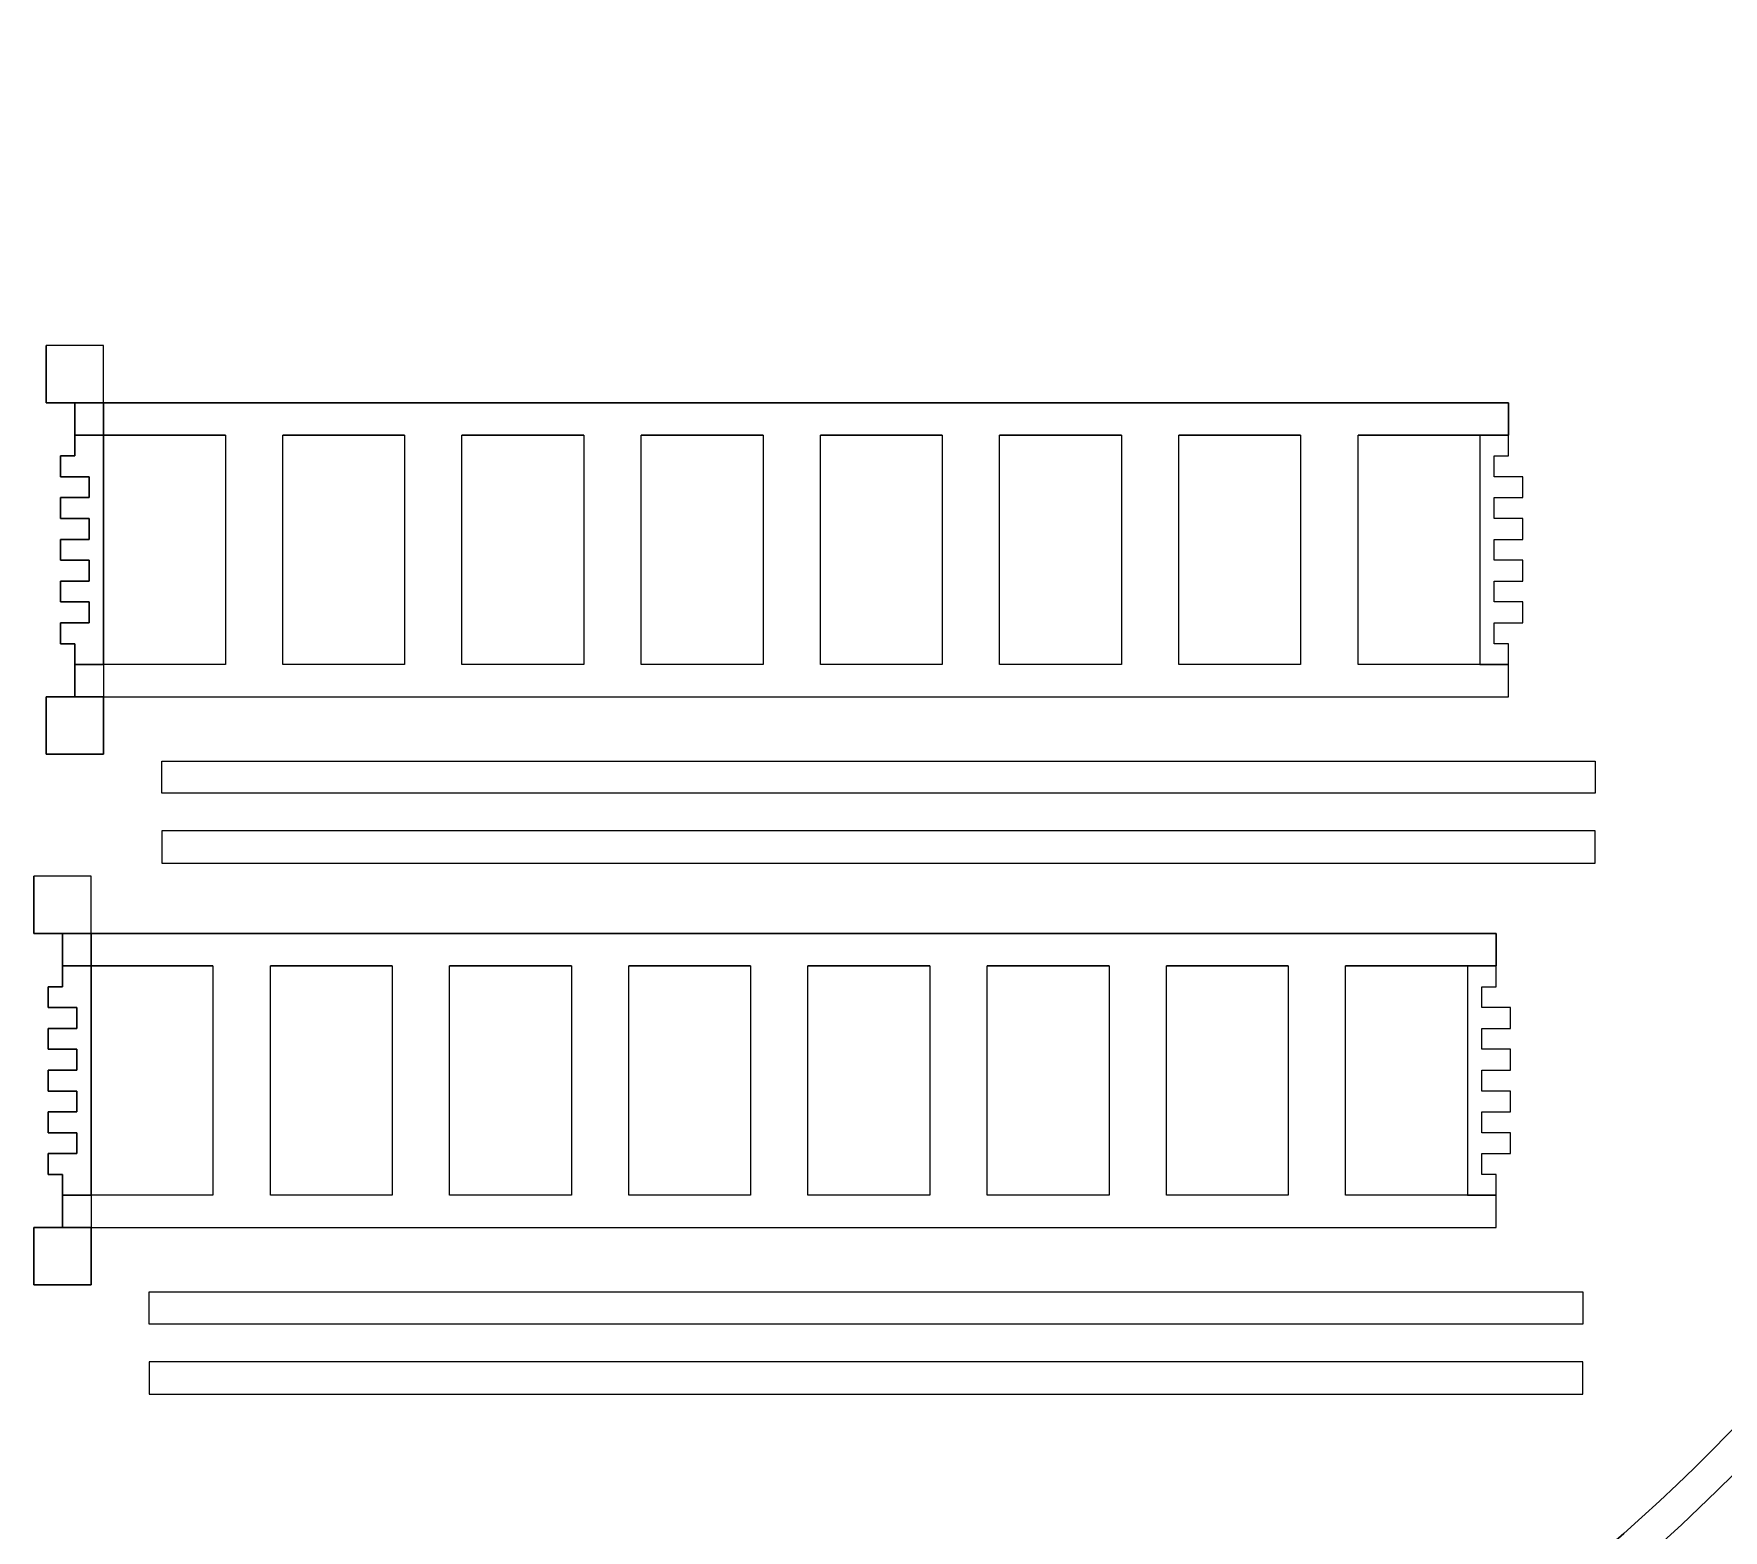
# Model space of a CAD drawing. Header units: millimetres. Extents: x 32 to 618, y 131 to 681.
# Drawn here: x 31.9 to 267.6, y 472.8 to 681.5 of the extents above; entities that cross this region are included whole.
import ezdxf

# ---------------------------------------------------------------- set-up
doc = ezdxf.new("R2010")
doc.units = ezdxf.units.MM
doc.layers.add('TechDraw', color=7, linetype='CONTINUOUS')

msp = doc.modelspace()

# ---------------------------------------------------------------- linework, layer by layer
at = {"layer": 'TechDraw', "color": 7}
for points in [[(41.6212, 589.035), (237.6212, 589.035), (237.6212, 593.535), (237.6212, 596.4441), (235.6212, 596.4441), (235.6212, 599.3532), (237.6212, 599.3532), (239.6212, 599.3532), (239.6212, 602.26227), (237.6212, 602.26227), (235.6212, 602.26227), (235.6212, 605.17136), (237.6212, 605.17136), (239.6212, 605.17136), (239.6212, 608.08045), (237.6212, 608.08045), (235.6212, 608.08045), (235.6212, 610.98955), (237.6212, 610.98955), (239.6212, 610.98955), (239.6212, 613.89864), (237.6212, 613.89864), (235.6212, 613.89864), (235.6212, 616.80773), (237.6212, 616.80773), (239.6212, 616.80773), (239.6212, 619.7168), (237.6212, 619.7168), (235.6212, 619.7168), (235.6212, 622.6259), (237.6212, 622.6259), (237.6212, 625.535), (237.6212, 630.035), (41.6212, 630.035), (41.6212, 638.035), (33.6212, 638.035), (33.6212, 630.035), (37.6212, 630.035), (37.6212, 625.535), (37.6212, 622.6259), (35.6212, 622.6259), (35.6212, 619.7168), (37.6212, 619.7168), (39.6212, 619.7168), (39.6212, 616.80773), (37.6212, 616.80773), (35.6212, 616.80773), (35.6212, 613.89864), (37.6212, 613.89864), (39.6212, 613.89864), (39.6212, 610.98955), (37.6212, 610.98955), (35.6212, 610.98955), (35.6212, 608.08045), (37.6212, 608.08045), (39.6212, 608.08045), (39.6212, 605.17136), (37.6212, 605.17136), (35.6212, 605.17136), (35.6212, 602.26227), (37.6212, 602.26227), (39.6212, 602.26227), (39.6212, 599.3532), (37.6212, 599.3532), (35.6212, 599.3532), (35.6212, 596.4441), (37.6212, 596.4441), (37.6212, 593.535), (37.6212, 589.035), (33.6212, 589.035), (33.6212, 581.035), (41.6212, 581.035)], [(37.6212, 630.035), (41.6212, 630.035), (41.6212, 638.035), (33.6212, 638.035), (33.6212, 630.035)], [(41.6212, 625.535), (41.6212, 630.035), (37.6212, 630.035), (37.6212, 625.535)], [(58.6212, 625.535), (58.6212, 593.535), (41.6212, 593.535), (41.6212, 589.035), (237.6212, 589.035), (237.6212, 593.535), (233.6212, 593.535), (216.6212, 593.535), (216.6212, 625.535), (233.6212, 625.535), (237.6212, 625.535), (237.6212, 630.035), (41.6212, 630.035), (41.6212, 625.535)], [(41.6212, 625.535), (41.6212, 593.535), (37.6212, 593.535), (37.6212, 596.4441), (35.6212, 596.4441), (35.6212, 599.3532), (37.6212, 599.3532), (39.6212, 599.3532), (39.6212, 602.26227), (37.6212, 602.26227), (35.6212, 602.26227), (35.6212, 605.17136), (37.6212, 605.17136), (39.6212, 605.17136), (39.6212, 608.08045), (37.6212, 608.08045), (35.6212, 608.08045), (35.6212, 610.98955), (37.6212, 610.98955), (39.6212, 610.98955), (39.6212, 613.89864), (37.6212, 613.89864), (35.6212, 613.89864), (35.6212, 616.80773), (37.6212, 616.80773), (39.6212, 616.80773), (39.6212, 619.7168), (37.6212, 619.7168), (35.6212, 619.7168), (35.6212, 622.6259), (37.6212, 622.6259), (37.6212, 625.535)], [(58.6212, 625.535), (58.6212, 593.535), (41.6212, 593.535), (41.6212, 625.535)], [(83.6212, 625.535), (83.6212, 593.535), (66.6212, 593.535), (66.6212, 625.535)], [(108.6212, 625.535), (108.6212, 593.535), (91.6212, 593.535), (91.6212, 625.535)], [(133.6212, 625.535), (133.6212, 593.535), (116.6212, 593.535), (116.6212, 625.535)], [(158.6212, 625.535), (158.6212, 593.535), (141.6212, 593.535), (141.6212, 625.535)], [(183.6212, 625.535), (183.6212, 593.535), (166.6212, 593.535), (166.6212, 625.535)], [(208.6212, 625.535), (208.6212, 593.535), (191.6212, 593.535), (191.6212, 625.535)], [(233.6212, 625.535), (233.6212, 593.535), (216.6212, 593.535), (216.6212, 625.535)], [(239.6212, 599.3532), (239.6212, 602.26227), (237.6212, 602.26227), (235.6212, 602.26227), (235.6212, 605.17136), (237.6212, 605.17136), (239.6212, 605.17136), (239.6212, 608.08045), (237.6212, 608.08045), (235.6212, 608.08045), (235.6212, 610.98955), (237.6212, 610.98955), (239.6212, 610.98955), (239.6212, 613.89864), (237.6212, 613.89864), (235.6212, 613.89864), (235.6212, 616.80773), (237.6212, 616.80773), (239.6212, 616.80773), (239.6212, 619.7168), (237.6212, 619.7168), (235.6212, 619.7168), (235.6212, 622.6259), (237.6212, 622.6259), (237.6212, 625.535), (233.6212, 625.535), (233.6212, 593.535), (237.6212, 593.535), (237.6212, 596.4441), (235.6212, 596.4441), (235.6212, 599.3532), (237.6212, 599.3532)], [(41.6212, 593.535), (41.6212, 589.035), (37.6212, 589.035), (37.6212, 593.535)], [(37.6212, 589.035), (41.6212, 589.035), (41.6212, 581.035), (33.6212, 581.035), (33.6212, 589.035)], [(249.7283, 580.078), (249.7283, 575.578), (49.7283, 575.578), (49.7283, 580.078)], [(249.7283, 565.824), (249.7283, 570.324), (49.7283, 570.324), (49.7283, 565.824)], [(39.8854, 515.014), (235.8854, 515.014), (235.8854, 519.514), (235.8854, 522.4231), (233.8854, 522.4231), (233.8854, 525.3322), (235.8854, 525.3322), (237.8854, 525.3322), (237.8854, 528.24127), (235.8854, 528.24127), (233.8854, 528.24127), (233.8854, 531.15036), (235.8854, 531.15036), (237.8854, 531.15036), (237.8854, 534.05945), (235.8854, 534.05945), (233.8854, 534.05945), (233.8854, 536.96855), (235.8854, 536.96855), (237.8854, 536.96855), (237.8854, 539.87764), (235.8854, 539.87764), (233.8854, 539.87764), (233.8854, 542.78673), (235.8854, 542.78673), (237.8854, 542.78673), (237.8854, 545.6958), (235.8854, 545.6958), (233.8854, 545.6958), (233.8854, 548.6049), (235.8854, 548.6049), (235.8854, 551.514), (235.8854, 556.014), (39.8854, 556.014), (39.8854, 564.014), (31.8854, 564.014), (31.8854, 556.014), (35.8854, 556.014), (35.8854, 551.514), (35.8854, 548.6049), (33.8854, 548.6049), (33.8854, 545.6958), (35.8854, 545.6958), (37.8854, 545.6958), (37.8854, 542.78673), (35.8854, 542.78673), (33.8854, 542.78673), (33.8854, 539.87764), (35.8854, 539.87764), (37.8854, 539.87764), (37.8854, 536.96855), (35.8854, 536.96855), (33.8854, 536.96855), (33.8854, 534.05945), (35.8854, 534.05945), (37.8854, 534.05945), (37.8854, 531.15036), (35.8854, 531.15036), (33.8854, 531.15036), (33.8854, 528.24127), (35.8854, 528.24127), (37.8854, 528.24127), (37.8854, 525.3322), (35.8854, 525.3322), (33.8854, 525.3322), (33.8854, 522.4231), (35.8854, 522.4231), (35.8854, 519.514), (35.8854, 515.014), (31.8854, 515.014), (31.8854, 507.014), (39.8854, 507.014)], [(35.8854, 556.014), (39.8854, 556.014), (39.8854, 564.014), (31.8854, 564.014), (31.8854, 556.014)], [(39.8854, 551.514), (39.8854, 556.014), (35.8854, 556.014), (35.8854, 551.514)], [(56.8854, 551.514), (56.8854, 519.514), (39.8854, 519.514), (39.8854, 515.014), (235.8854, 515.014), (235.8854, 519.514), (231.8854, 519.514), (214.8854, 519.514), (214.8854, 551.514), (231.8854, 551.514), (235.8854, 551.514), (235.8854, 556.014), (39.8854, 556.014), (39.8854, 551.514)], [(39.8854, 551.514), (39.8854, 519.514), (35.8854, 519.514), (35.8854, 522.4231), (33.8854, 522.4231), (33.8854, 525.3322), (35.8854, 525.3322), (37.8854, 525.3322), (37.8854, 528.24127), (35.8854, 528.24127), (33.8854, 528.24127), (33.8854, 531.15036), (35.8854, 531.15036), (37.8854, 531.15036), (37.8854, 534.05945), (35.8854, 534.05945), (33.8854, 534.05945), (33.8854, 536.96855), (35.8854, 536.96855), (37.8854, 536.96855), (37.8854, 539.87764), (35.8854, 539.87764), (33.8854, 539.87764), (33.8854, 542.78673), (35.8854, 542.78673), (37.8854, 542.78673), (37.8854, 545.6958), (35.8854, 545.6958), (33.8854, 545.6958), (33.8854, 548.6049), (35.8854, 548.6049), (35.8854, 551.514)], [(56.8854, 551.514), (56.8854, 519.514), (39.8854, 519.514), (39.8854, 551.514)], [(81.8854, 551.514), (81.8854, 519.514), (64.8854, 519.514), (64.8854, 551.514)], [(106.8854, 551.514), (106.8854, 519.514), (89.8854, 519.514), (89.8854, 551.514)], [(131.8854, 551.514), (131.8854, 519.514), (114.8854, 519.514), (114.8854, 551.514)], [(156.8854, 551.514), (156.8854, 519.514), (139.8854, 519.514), (139.8854, 551.514)], [(181.8854, 551.514), (181.8854, 519.514), (164.8854, 519.514), (164.8854, 551.514)], [(206.8854, 551.514), (206.8854, 519.514), (189.8854, 519.514), (189.8854, 551.514)], [(231.8854, 551.514), (231.8854, 519.514), (214.8854, 519.514), (214.8854, 551.514)], [(237.8854, 525.3322), (237.8854, 528.24127), (235.8854, 528.24127), (233.8854, 528.24127), (233.8854, 531.15036), (235.8854, 531.15036), (237.8854, 531.15036), (237.8854, 534.05945), (235.8854, 534.05945), (233.8854, 534.05945), (233.8854, 536.96855), (235.8854, 536.96855), (237.8854, 536.96855), (237.8854, 539.87764), (235.8854, 539.87764), (233.8854, 539.87764), (233.8854, 542.78673), (235.8854, 542.78673), (237.8854, 542.78673), (237.8854, 545.6958), (235.8854, 545.6958), (233.8854, 545.6958), (233.8854, 548.6049), (235.8854, 548.6049), (235.8854, 551.514), (231.8854, 551.514), (231.8854, 519.514), (235.8854, 519.514), (235.8854, 522.4231), (233.8854, 522.4231), (233.8854, 525.3322), (235.8854, 525.3322)], [(39.8854, 519.514), (39.8854, 515.014), (35.8854, 515.014), (35.8854, 519.514)], [(35.8854, 515.014), (39.8854, 515.014), (39.8854, 507.014), (31.8854, 507.014), (31.8854, 515.014)], [(247.9925, 506.057), (247.9925, 501.557), (47.9925, 501.557), (47.9925, 506.057)], [(247.9925, 491.803), (247.9925, 496.303), (47.9925, 496.303), (47.9925, 491.803)]]:
    msp.add_lwpolyline(points, close=True, dxfattribs=at)
for points in [[(41.6212, 638.035), (33.6212, 638.035)], [(33.6212, 630.035), (33.6212, 638.035)], [(41.6212, 630.035), (41.6212, 638.035)], [(37.6212, 630.035), (33.6212, 630.035)], [(37.6212, 625.535), (37.6212, 630.035)], [(37.6212, 630.035), (41.6212, 630.035)], [(41.6212, 625.535), (41.6212, 630.035)], [(41.6212, 630.035), (237.6212, 630.035)], [(237.6212, 630.035), (237.6212, 625.535)], [(41.6212, 625.535), (37.6212, 625.535)], [(37.6212, 625.535), (37.6212, 622.6259)], [(41.6212, 625.535), (41.6212, 593.535)], [(58.6212, 625.535), (41.6212, 625.535)], [(58.6212, 625.535), (58.6212, 593.535)], [(66.6212, 593.535), (66.6212, 625.535)], [(83.6212, 625.535), (66.6212, 625.535)], [(83.6212, 625.535), (83.6212, 593.535)], [(91.6212, 593.535), (91.6212, 625.535)], [(108.6212, 625.535), (91.6212, 625.535)], [(108.6212, 625.535), (108.6212, 593.535)], [(116.6212, 593.535), (116.6212, 625.535)], [(133.6212, 625.535), (116.6212, 625.535)], [(133.6212, 625.535), (133.6212, 593.535)], [(141.6212, 593.535), (141.6212, 625.535)], [(158.6212, 625.535), (141.6212, 625.535)], [(158.6212, 625.535), (158.6212, 593.535)], [(166.6212, 593.535), (166.6212, 625.535)], [(183.6212, 625.535), (166.6212, 625.535)], [(183.6212, 625.535), (183.6212, 593.535)], [(191.6212, 593.535), (191.6212, 625.535)], [(208.6212, 625.535), (191.6212, 625.535)], [(208.6212, 625.535), (208.6212, 593.535)], [(216.6212, 593.535), (216.6212, 625.535)], [(233.6212, 625.535), (216.6212, 625.535)], [(233.6212, 625.535), (233.6212, 593.535)], [(237.6212, 625.535), (233.6212, 625.535)], [(237.6212, 622.6259), (237.6212, 625.535)], [(37.6212, 622.6259), (35.6212, 622.6259)], [(35.6212, 622.6259), (35.6212, 619.7168)], [(235.6212, 622.6259), (237.6212, 622.6259)], [(235.6212, 619.7168), (235.6212, 622.6259)], [(35.6212, 619.7168), (37.6212, 619.7168)], [(39.6212, 619.7168), (39.6212, 616.80773), (37.6212, 616.80773), (35.6212, 616.80773)], [(37.6212, 619.7168), (39.6212, 619.7168)], [(237.6212, 619.7168), (235.6212, 619.7168)], [(239.6212, 619.7168), (237.6212, 619.7168)], [(239.6212, 616.80773), (239.6212, 619.7168)], [(35.6212, 616.80773), (35.6212, 613.89864)], [(235.6212, 613.89864), (235.6212, 616.80773), (237.6212, 616.80773), (239.6212, 616.80773)], [(35.6212, 613.89864), (37.6212, 613.89864)], [(39.6212, 613.89864), (39.6212, 610.98955), (37.6212, 610.98955), (35.6212, 610.98955)], [(37.6212, 613.89864), (39.6212, 613.89864)], [(237.6212, 613.89864), (235.6212, 613.89864)], [(239.6212, 613.89864), (237.6212, 613.89864)], [(239.6212, 610.98955), (239.6212, 613.89864)], [(35.6212, 610.98955), (35.6212, 608.08045)], [(235.6212, 608.08045), (235.6212, 610.98955), (237.6212, 610.98955), (239.6212, 610.98955)], [(35.6212, 608.08045), (37.6212, 608.08045)], [(39.6212, 608.08045), (39.6212, 605.17136), (37.6212, 605.17136), (35.6212, 605.17136)], [(37.6212, 608.08045), (39.6212, 608.08045)], [(237.6212, 608.08045), (235.6212, 608.08045)], [(239.6212, 608.08045), (237.6212, 608.08045)], [(239.6212, 605.17136), (239.6212, 608.08045)], [(35.6212, 605.17136), (35.6212, 602.26227)], [(235.6212, 602.26227), (235.6212, 605.17136), (237.6212, 605.17136), (239.6212, 605.17136)], [(35.6212, 602.26227), (37.6212, 602.26227)], [(39.6212, 602.26227), (39.6212, 599.3532), (37.6212, 599.3532), (35.6212, 599.3532)], [(37.6212, 602.26227), (39.6212, 602.26227)], [(237.6212, 602.26227), (235.6212, 602.26227)], [(239.6212, 602.26227), (237.6212, 602.26227)], [(239.6212, 599.3532), (239.6212, 602.26227)], [(35.6212, 599.3532), (35.6212, 596.4441)], [(235.6212, 596.4441), (235.6212, 599.3532), (237.6212, 599.3532), (239.6212, 599.3532)], [(35.6212, 596.4441), (37.6212, 596.4441)], [(37.6212, 596.4441), (37.6212, 593.535)], [(237.6212, 596.4441), (235.6212, 596.4441)], [(237.6212, 593.535), (237.6212, 596.4441)], [(37.6212, 593.535), (37.6212, 589.035)], [(41.6212, 593.535), (37.6212, 593.535)], [(41.6212, 593.535), (41.6212, 589.035), (41.6212, 581.035)], [(58.6212, 593.535), (41.6212, 593.535)], [(83.6212, 593.535), (66.6212, 593.535)], [(108.6212, 593.535), (91.6212, 593.535)], [(133.6212, 593.535), (116.6212, 593.535)], [(158.6212, 593.535), (141.6212, 593.535)], [(183.6212, 593.535), (166.6212, 593.535)], [(208.6212, 593.535), (191.6212, 593.535)], [(233.6212, 593.535), (216.6212, 593.535)], [(233.6212, 593.535), (237.6212, 593.535)], [(237.6212, 589.035), (237.6212, 593.535)], [(37.6212, 589.035), (33.6212, 589.035)], [(33.6212, 589.035), (33.6212, 581.035)], [(37.6212, 589.035), (41.6212, 589.035)], [(41.6212, 589.035), (237.6212, 589.035)], [(41.6212, 581.035), (33.6212, 581.035)], [(49.7283, 575.578), (49.7283, 580.078), (249.7283, 580.078)], [(249.7283, 580.078), (249.7283, 575.578)], [(249.7283, 575.578), (49.7283, 575.578)], [(49.7283, 570.324), (49.7283, 565.824)], [(249.7283, 570.324), (49.7283, 570.324)], [(49.7283, 565.824), (249.7283, 565.824), (249.7283, 570.324)], [(39.8854, 564.014), (31.8854, 564.014)], [(31.8854, 556.014), (31.8854, 564.014)], [(39.8854, 556.014), (39.8854, 564.014)], [(35.8854, 556.014), (31.8854, 556.014)], [(35.8854, 551.514), (35.8854, 556.014)], [(35.8854, 556.014), (39.8854, 556.014)], [(39.8854, 551.514), (39.8854, 556.014)], [(39.8854, 556.014), (235.8854, 556.014)], [(235.8854, 556.014), (235.8854, 551.514)], [(39.8854, 551.514), (35.8854, 551.514)], [(35.8854, 551.514), (35.8854, 548.6049)], [(39.8854, 551.514), (39.8854, 519.514)], [(56.8854, 551.514), (39.8854, 551.514)], [(56.8854, 551.514), (56.8854, 519.514)], [(64.8854, 519.514), (64.8854, 551.514)], [(81.8854, 551.514), (64.8854, 551.514)], [(81.8854, 551.514), (81.8854, 519.514)], [(89.8854, 519.514), (89.8854, 551.514)], [(106.8854, 551.514), (89.8854, 551.514)], [(106.8854, 551.514), (106.8854, 519.514)], [(114.8854, 519.514), (114.8854, 551.514)], [(131.8854, 551.514), (114.8854, 551.514)], [(131.8854, 551.514), (131.8854, 519.514)], [(139.8854, 519.514), (139.8854, 551.514)], [(156.8854, 551.514), (139.8854, 551.514)], [(156.8854, 551.514), (156.8854, 519.514)], [(164.8854, 519.514), (164.8854, 551.514)], [(181.8854, 551.514), (164.8854, 551.514)], [(181.8854, 551.514), (181.8854, 519.514)], [(189.8854, 519.514), (189.8854, 551.514)], [(206.8854, 551.514), (189.8854, 551.514)], [(206.8854, 551.514), (206.8854, 519.514)], [(214.8854, 519.514), (214.8854, 551.514)], [(231.8854, 551.514), (214.8854, 551.514)], [(231.8854, 551.514), (231.8854, 519.514)], [(235.8854, 551.514), (231.8854, 551.514)], [(235.8854, 548.6049), (235.8854, 551.514)], [(35.8854, 548.6049), (33.8854, 548.6049)], [(33.8854, 548.6049), (33.8854, 545.6958)], [(233.8854, 548.6049), (235.8854, 548.6049)], [(233.8854, 545.6958), (233.8854, 548.6049)], [(33.8854, 545.6958), (35.8854, 545.6958)], [(37.8854, 545.6958), (37.8854, 542.78673), (35.8854, 542.78673), (33.8854, 542.78673)], [(35.8854, 545.6958), (37.8854, 545.6958)], [(235.8854, 545.6958), (233.8854, 545.6958)], [(237.8854, 545.6958), (235.8854, 545.6958)], [(237.8854, 542.78673), (237.8854, 545.6958)], [(33.8854, 542.78673), (33.8854, 539.87764)], [(233.8854, 539.87764), (233.8854, 542.78673), (235.8854, 542.78673), (237.8854, 542.78673)], [(33.8854, 539.87764), (35.8854, 539.87764)], [(37.8854, 539.87764), (37.8854, 536.96855), (35.8854, 536.96855), (33.8854, 536.96855)], [(35.8854, 539.87764), (37.8854, 539.87764)], [(235.8854, 539.87764), (233.8854, 539.87764)], [(237.8854, 539.87764), (235.8854, 539.87764)], [(237.8854, 536.96855), (237.8854, 539.87764)], [(33.8854, 536.96855), (33.8854, 534.05945)], [(233.8854, 534.05945), (233.8854, 536.96855), (235.8854, 536.96855), (237.8854, 536.96855)], [(33.8854, 534.05945), (35.8854, 534.05945)], [(37.8854, 534.05945), (37.8854, 531.15036), (35.8854, 531.15036), (33.8854, 531.15036)], [(35.8854, 534.05945), (37.8854, 534.05945)], [(235.8854, 534.05945), (233.8854, 534.05945)], [(237.8854, 534.05945), (235.8854, 534.05945)], [(237.8854, 531.15036), (237.8854, 534.05945)], [(33.8854, 531.15036), (33.8854, 528.24127)], [(233.8854, 528.24127), (233.8854, 531.15036), (235.8854, 531.15036), (237.8854, 531.15036)], [(33.8854, 528.24127), (35.8854, 528.24127)], [(37.8854, 528.24127), (37.8854, 525.3322), (35.8854, 525.3322), (33.8854, 525.3322)], [(35.8854, 528.24127), (37.8854, 528.24127)], [(235.8854, 528.24127), (233.8854, 528.24127)], [(237.8854, 528.24127), (235.8854, 528.24127)], [(237.8854, 525.3322), (237.8854, 528.24127)], [(33.8854, 525.3322), (33.8854, 522.4231)], [(233.8854, 522.4231), (233.8854, 525.3322), (235.8854, 525.3322), (237.8854, 525.3322)], [(33.8854, 522.4231), (35.8854, 522.4231)], [(35.8854, 522.4231), (35.8854, 519.514)], [(235.8854, 522.4231), (233.8854, 522.4231)], [(235.8854, 519.514), (235.8854, 522.4231)], [(35.8854, 519.514), (35.8854, 515.014)], [(39.8854, 519.514), (35.8854, 519.514)], [(39.8854, 519.514), (39.8854, 515.014), (39.8854, 507.014)], [(56.8854, 519.514), (39.8854, 519.514)], [(81.8854, 519.514), (64.8854, 519.514)], [(106.8854, 519.514), (89.8854, 519.514)], [(131.8854, 519.514), (114.8854, 519.514)], [(156.8854, 519.514), (139.8854, 519.514)], [(181.8854, 519.514), (164.8854, 519.514)], [(206.8854, 519.514), (189.8854, 519.514)], [(231.8854, 519.514), (214.8854, 519.514)], [(231.8854, 519.514), (235.8854, 519.514)], [(235.8854, 515.014), (235.8854, 519.514)], [(35.8854, 515.014), (31.8854, 515.014)], [(31.8854, 515.014), (31.8854, 507.014)], [(35.8854, 515.014), (39.8854, 515.014)], [(39.8854, 515.014), (235.8854, 515.014)], [(39.8854, 507.014), (31.8854, 507.014)], [(47.9925, 501.557), (47.9925, 506.057), (247.9925, 506.057)], [(247.9925, 506.057), (247.9925, 501.557)], [(247.9925, 501.557), (47.9925, 501.557)], [(47.9925, 496.303), (47.9925, 491.803)], [(247.9925, 496.303), (47.9925, 496.303)], [(47.9925, 491.803), (247.9925, 491.803), (247.9925, 496.303)]]:
    msp.add_lwpolyline(points, dxfattribs=at)
for points in [[(68.29, 397.497), (225.13887, 397.497), (352.29, 524.64813), (352.29, 681.497)], [(347.79, 681.497), (347.79, 527.13341), (222.65359, 401.997), (68.29, 401.997)], [(68.29, 397.497), (225.13887, 397.497), (352.29, 524.64813), (352.29, 681.497)], [(68.29, 401.997), (222.65359, 401.997), (347.79, 527.13341), (347.79, 681.497)], [(94.072, 334.6922), (271.0793, 334.6922), (414.572, 478.1849), (414.572, 655.1922)], [(410.072, 655.1922), (410.072, 480.6702), (268.594, 339.1922), (94.072, 339.1922)], [(94.072, 334.6922), (271.0793, 334.6922), (414.572, 478.1849), (414.572, 655.1922)], [(94.072, 339.1922), (268.594, 339.1922), (410.072, 480.6702), (410.072, 655.1922)], [(135.669, 328.6741), (292.51787, 328.6741), (419.669, 455.82523), (419.669, 612.6741)], [(415.169, 612.6741), (415.169, 458.31051), (290.03259, 333.1741), (135.669, 333.1741)], [(135.669, 328.6741), (292.51787, 328.6741), (419.669, 455.82523), (419.669, 612.6741)], [(135.669, 333.1741), (290.03259, 333.1741), (415.169, 458.31051), (415.169, 612.6741)], [(161.451, 265.8693), (338.4583, 265.8693), (481.951, 409.362), (481.951, 586.3693)], [(477.451, 586.3693), (477.451, 411.8473), (335.973, 270.3693), (161.451, 270.3693)], [(161.451, 265.8693), (338.4583, 265.8693), (481.951, 409.362), (481.951, 586.3693)], [(161.451, 270.3693), (335.973, 270.3693), (477.451, 411.8473), (477.451, 586.3693)], [(203.236, 260.5964), (360.08487, 260.5964), (487.236, 387.74753), (487.236, 544.5964)], [(482.736, 544.5964), (482.736, 390.23281), (357.59959, 265.0964), (203.236, 265.0964)], [(203.236, 260.5964), (360.08487, 260.5964), (487.236, 387.74753), (487.236, 544.5964)], [(203.236, 265.0964), (357.59959, 265.0964), (482.736, 390.23281), (482.736, 544.5964)], [(229.019, 197.792), (406.0263, 197.792), (549.519, 341.2847), (549.519, 518.292)], [(545.019, 518.292), (545.019, 343.77), (403.541, 202.292), (229.019, 202.292)], [(229.019, 197.792), (406.0263, 197.792), (549.519, 341.2847), (549.519, 518.292)], [(229.019, 202.292), (403.541, 202.292), (545.019, 343.77), (545.019, 518.292)]]:
    msp.add_open_spline(points, degree=3, dxfattribs=at)

doc.saveas('drawing.dxf')
